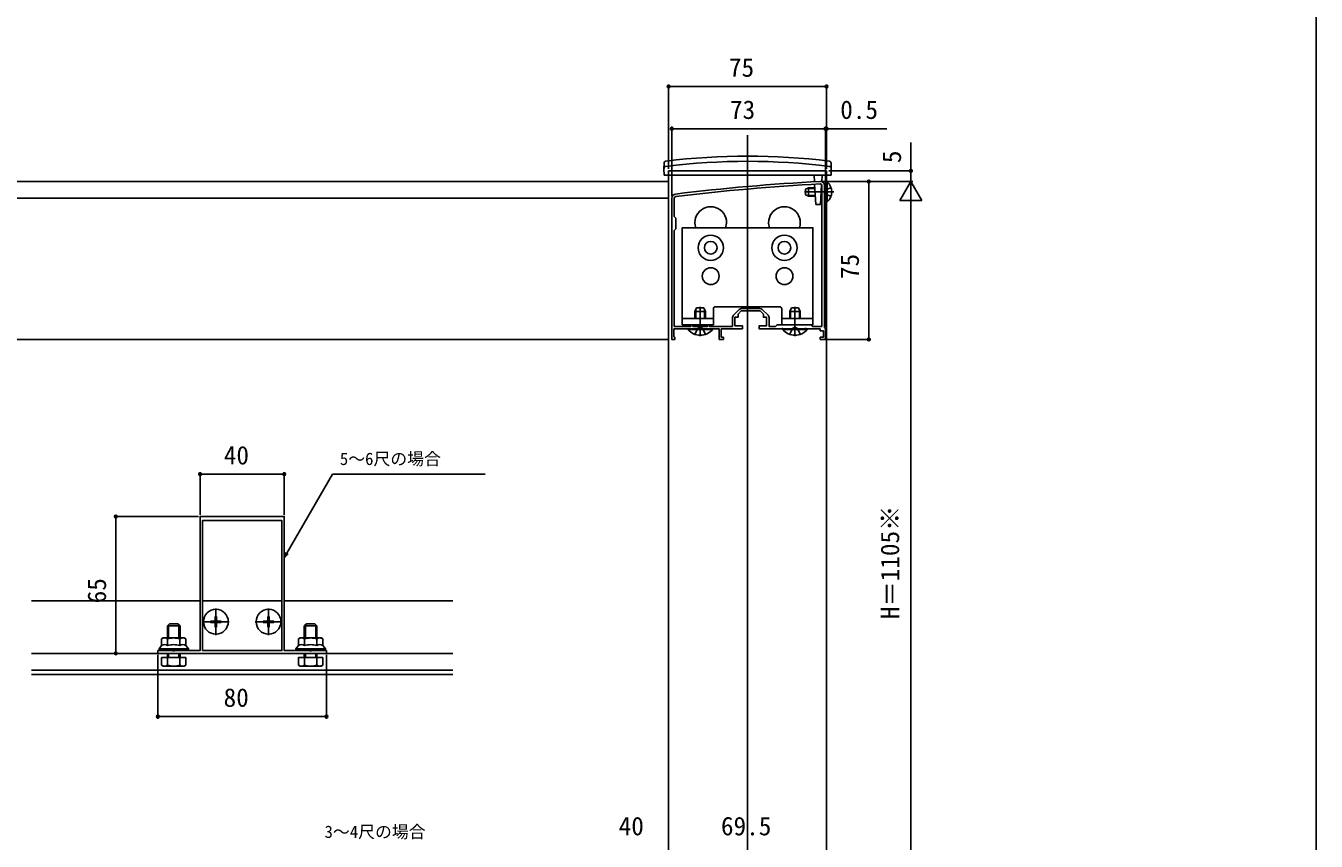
# Model space of a CAD drawing. Units: millimetres, scale not verified. Extents: x -525 to 525, y -785 to 780.
# Drawn here: x -88 to 525, y -344 to 43 of the extents above; entities that cross this region are included whole.
import ezdxf
from ezdxf.enums import TextEntityAlignment as Align

# ---------------------------------------------------------------- set-up
doc = ezdxf.new("R2010")
doc.units = ezdxf.units.MM
doc.header["$LTSCALE"] = 4
for name, color, linetype in [('0-2_YKK_11', 7, 'Continuous'), ('0-3_YKK_12', 2, 'Continuous'), ('0-4_YKK_13', 4, 'Continuous'), ('0-5_YKK_D', 6, 'Continuous'), ('0-6_YKK_ZWAK', 7, 'Continuous')]:
    doc.layers.add(name, color=color, linetype=linetype)
doc.styles.add('ＭＳ ゴシック', font='')
doc.styles.get('ＭＳ ゴシック').set_extended_font_data('MS Gothic')

msp = doc.modelspace()

# ---------------------------------------------------------------- linework, layer by layer
at = {"layer": '0-2_YKK_11'}
for p, q in [((290.3, -99.6), (290.3, -32.8)), ((248.239, -94.364), (251.064, -91.539)), ((252.124, -91.1), (260.876, -91.1)), ((261.936, -91.539), (264.761, -94.364))]:
    msp.add_line(p, q, dxfattribs=at)
for points in [[(291.5, -32.8), (291.5, -100.3), (292, -100.8), (292, -105.8), (289.5, -105.8), (289.5, -104.8), (291, -104.8), (291, -101.8), (289.5, -101.8), (289.5, -100.8), (282.958, -100.8), (282.775, -100.68), (282.225, -100.68), (282.042, -100.8), (277.958, -100.8), (277.775, -100.68), (277.225, -100.68), (277.042, -100.8), (271.958, -100.8), (271.775, -100.68), (271.225, -100.68), (271.042, -100.8), (260.5, -100.8), (260.5, -99.3), (264, -99.3), (264, -95.3), (262.5, -95.3), (262.5, -93.8), (261, -92.3), (256.958, -92.3), (256.775, -92.18), (256.225, -92.18), (256.042, -92.3), (252, -92.3), (250.5, -93.8), (250.5, -95.3), (249, -95.3), (249, -99.3), (252.5, -99.3), (252.5, -100.8)], [(252.5, -100.8), (242.5, -100.8), (242.5, -104.8), (243.5, -104.8), (243.5, -105.8), (241.5, -105.8), (241.5, -100.8), (232.958, -100.8), (232.775, -100.68), (232.225, -100.68), (232.042, -100.8), (220, -100.8), (220, -104.508), (220.25, -104.804), (220.5, -105.1), (220.5, -105.8), (219, -105.8), (219, -38.8)], [(220.2, -38.8), (220.2, -47.5), (221, -48.3), (221, -53.3), (220.2, -54.1), (220.2, -99.6), (228.1, -99.6), (228.1, -98.8), (229, -98.8), (229, -99.6), (236, -99.6), (236, -98.8), (236.9, -98.8), (236.9, -99.6), (247.8, -99.6), (247.8, -95.424)], [(265.2, -95.424), (265.2, -99.6), (268.2, -99.6), (269, -98.8), (285, -98.8), (285.8, -99.6), (290.3, -99.6)]]:
    msp.add_lwpolyline(points, dxfattribs=at)
for points in [[(55, -254.8), (-25, -254.8), (-25, -253.5), (-17.958, -253.5), (-17.775, -253.62), (-17.225, -253.62), (-17.042, -253.5), (-5, -253.5), (-5, -189.8), (14.542, -189.8), (14.725, -189.92), (15.275, -189.92), (15.458, -189.8), (35, -189.8), (35, -253.5), (47.042, -253.5), (47.225, -253.62), (47.775, -253.62), (47.958, -253.5), (55, -253.5)], [(-3.9, -253.5), (-3.9, -191.8), (33.9, -191.8), (33.9, -253.5)]]:
    msp.add_lwpolyline(points, close=True, dxfattribs=at)
for centre, radius, start, end in [((342.281, -1029.399), 999.996, 93.03159, 96.98007), ((342.281, -1029.399), 998.796, 93.03159, 96.98007), ((289.5, -32.8), 2, 359.99999, 93.0316), ((289.5, -32.8), 0.8, 359.99999, 93.03161), ((221, -38.8), 2, 96.98007, 179.99999), ((221, -38.8), 0.8, 96.98007, 179.99999), ((252.124, -92.6), 1.5, 90.00002, 135.00001), ((260.876, -92.6), 1.5, 44.99999, 89.99998), ((249.3, -95.424), 1.5, 134.99999, 179.99998), ((263.7, -95.424), 1.5, 0.00002, 45.00001)]:
    msp.add_arc(centre, radius, start, end, dxfattribs=at)
at = {"layer": '0-3_YKK_12'}
for p, q in [((255, -8.8), (255, -734.8)), ((292.5, -25.8), (217.5, -25.8)), ((217.5, -25.8), (217.5, -27.8)), ((217.5, -27.8), (217.5, -376.8)), ((292.5, -25.8), (292.5, -27.8)), ((292.5, -27.8), (292.5, -734.8)), ((-207.5, -30.803), (217.5, -30.803)), ((-207.5, -38.803), (217.5, -38.803)), ((-85, -229.8), (-5, -229.8)), ((-3.9, -229.8), (33.9, -229.8)), ((35, -229.8), (115, -229.8)), ((-85, -254.8), (115, -254.8)), ((-85, -262.8), (115, -262.8)), ((-85, -264.8), (115, -264.8))]:
    msp.add_line(p, q, dxfattribs=at)
msp.add_lwpolyline([(-207.5, -105.803), (217.5, -105.803), (217.5, -30.803)], dxfattribs=at)
for centre in [(237.5, -50.3), (272.5, -50.3)]:
    msp.add_arc(centre, 7.5, 340.52879, 199.47121, dxfattribs=at)
at = {"layer": '0-4_YKK_13'}
for p, q in [((215.3, -24.8), (215.347, -22.133)), ((294.7, -24.8), (294.653, -22.133)), ((215.3, -24.8), (215.352, -27.8)), ((294.648, -27.8), (215.352, -27.8)), ((286.77, -30.945), (286.605, -27.8)), ((290.395, -27.8), (290.231, -30.938)), ((294.7, -24.8), (294.648, -27.8)), ((296, -35.8), (281.946, -35.8)), ((282.5, -34.5), (283.9, -33.8)), ((282.5, -37.1), (282.5, -34.5)), ((286.939, -34.179), (283.142, -34.179)), ((286.919, -33.8), (283.9, -33.8)), ((283.9, -37.8), (283.9, -33.8)), ((287.339, -41.8), (286.832, -32.144)), ((290.157, -32.344), (289.661, -41.8)), ((290.3, -34.179), (290.061, -34.179)), ((290.3, -33.8), (290.081, -33.8)), ((291.5, -33.871), (291.912, -33.945)), ((291.5, -34.084), (292.115, -33.939)), ((292.593, -34.655), (291.984, -35.8)), ((292.593, -36.945), (291.984, -35.8)), ((292.5, -31.05), (292.5, -40.55)), ((292.727, -31.05), (292.5, -31.05)), ((294.609, -33.65), (292.593, -34.655)), ((292.727, -31.05), (292.727, -40.55)), ((283.9, -37.8), (282.5, -37.1)), ((287.109, -37.421), (283.142, -37.421)), ((287.129, -37.8), (283.9, -37.8)), ((289.661, -41.8), (287.339, -41.8)), ((290.3, -37.8), (289.871, -37.8)), ((290.3, -37.421), (289.891, -37.421)), ((291.5, -37.516), (292.115, -37.661)), ((291.5, -37.729), (291.912, -37.655)), ((292.727, -40.55), (292.5, -40.55)), ((294.609, -37.95), (292.593, -36.945)), ((230.8, -90.8), (230, -92.5)), ((230.433, -95.9), (230.433, -91.58)), ((234.2, -90.8), (230.8, -90.8)), ((232.5, -104.3), (232.5, -90.3)), ((235, -92.5), (234.2, -90.8)), ((234.567, -95.9), (234.567, -91.58)), ((239.75, -90.3), (270.25, -90.3)), ((271.25, -91.3), (271.25, -98.8)), ((275.8, -90.8), (275, -92.5)), ((275.433, -95.9), (275.433, -91.58)), ((279.2, -90.8), (275.8, -90.8)), ((277.5, -104.3), (277.5, -90.3)), ((280, -92.5), (279.2, -90.8)), ((279.567, -95.9), (279.567, -91.58)), ((238.75, -95.9), (224, -95.9)), ((230, -95.9), (230, -92.5)), ((235, -92.5), (230, -92.5)), ((235, -95.9), (235, -92.5)), ((286, -95.9), (271.25, -95.9)), ((275, -95.9), (275, -92.5)), ((280, -92.5), (275, -92.5)), ((280, -95.9), (280, -92.5)), ((226.6, -100.8), (238.4, -100.8)), ((226.6, -101.048), (226.6, -100.8)), ((238.4, -101.048), (226.6, -101.048)), ((230, -99.6), (230, -98.8)), ((230, -103.383), (231.355, -100.665)), ((230.433, -99.6), (230.433, -98.8)), ((232.5, -100.056), (231.355, -100.665)), ((232.5, -100.056), (233.645, -100.665)), ((235, -103.383), (233.645, -100.665)), ((234.567, -99.6), (234.567, -98.8)), ((235, -99.6), (235, -98.8)), ((238.4, -101.048), (238.4, -100.8)), ((271.6, -100.8), (283.4, -100.8)), ((271.6, -101.048), (271.6, -100.8)), ((283.4, -101.048), (271.6, -101.048)), ((275, -103.383), (276.355, -100.665)), ((277.5, -100.056), (276.355, -100.665)), ((277.5, -100.056), (278.645, -100.665)), ((280, -103.383), (278.645, -100.665)), ((283.4, -101.048), (283.4, -100.8)), ((2.85, -237.3), (2.15, -237.3)), ((2.15, -237.3), (2.15, -238.95)), ((2.5, -246.1), (2.5, -233.5)), ((2.85, -237.3), (2.85, -238.95)), ((27.85, -237.3), (27.15, -237.3)), ((27.15, -237.3), (27.15, -238.95)), ((27.5, -246.1), (27.5, -233.5)), ((27.85, -237.3), (27.85, -238.95)), ((-20.5, -241.8), (-14.5, -241.8)), ((-19.96, -247.5), (-19.96, -241.26)), ((-15.04, -247.5), (-15.04, -241.26)), ((8.8, -239.8), (-3.8, -239.8)), ((0, -239.45), (0, -240.15)), ((1.65, -239.45), (0, -239.45)), ((1.65, -240.15), (0, -240.15)), ((2.15, -240.65), (2.15, -242.3)), ((2.85, -242.3), (2.15, -242.3)), ((2.85, -240.65), (2.85, -242.3)), ((5, -239.45), (3.35, -239.45)), ((5, -240.15), (3.35, -240.15)), ((5, -239.45), (5, -240.15)), ((33.8, -239.8), (21.2, -239.8)), ((25, -239.45), (25, -240.15)), ((26.65, -239.45), (25, -239.45)), ((26.65, -240.15), (25, -240.15)), ((27.15, -240.65), (27.15, -242.3)), ((27.85, -242.3), (27.15, -242.3)), ((27.85, -240.65), (27.85, -242.3)), ((30, -239.45), (28.35, -239.45)), ((30, -240.15), (28.35, -240.15)), ((30, -239.45), (30, -240.15)), ((44.5, -241.8), (50.5, -241.8)), ((45.04, -247.5), (45.04, -241.26)), ((49.96, -247.5), (49.96, -241.26)), ((-22.5, -247.5), (-23.274, -247.947)), ((-23.274, -251.1), (-23.274, -247.947)), ((-17.5, -247.5), (-22.5, -247.5)), ((-20.387, -251.1), (-20.387, -247.947)), ((-17.5, -247.5), (-12.5, -247.5)), ((-14.613, -251.1), (-14.613, -247.947)), ((-12.5, -247.5), (-11.726, -247.947)), ((-11.726, -251.1), (-11.726, -247.947)), ((42.5, -247.5), (41.726, -247.947)), ((41.726, -251.1), (41.726, -247.947)), ((47.5, -247.5), (42.5, -247.5)), ((44.613, -251.1), (44.613, -247.947)), ((47.5, -247.5), (52.5, -247.5)), ((50.387, -251.1), (50.387, -247.947)), ((52.5, -247.5), (53.274, -247.947)), ((53.274, -251.1), (53.274, -247.947)), ((-24.5, -253.5), (-24.5, -252.7)), ((-17.5, -253.5), (-24.5, -253.5)), ((-20.5, -256.8), (-20.5, -254.8)), ((-20.387, -256.8), (-20.387, -260.354)), ((-19.96, -256.8), (-19.96, -254.8)), ((-17.5, -253.5), (-10.5, -253.5)), ((-15.04, -256.8), (-15.04, -254.8)), ((-14.613, -256.8), (-14.613, -260.354)), ((-14.5, -256.8), (-14.5, -254.8)), ((-11.726, -256.8), (-11.726, -260.354)), ((-10.5, -253.5), (-10.5, -252.7)), ((40.5, -253.5), (40.5, -252.7)), ((47.5, -253.5), (40.5, -253.5)), ((44.5, -256.8), (44.5, -254.8)), ((44.613, -256.8), (44.613, -260.354)), ((45.04, -256.8), (45.04, -254.8)), ((47.5, -253.5), (54.5, -253.5)), ((49.96, -256.8), (49.96, -254.8)), ((50.387, -256.8), (50.387, -260.354)), ((50.5, -256.8), (50.5, -254.8)), ((53.274, -256.8), (53.274, -260.354)), ((54.5, -253.5), (54.5, -252.7)), ((-22.5, -260.8), (-23.274, -260.354)), ((-22.5, -260.8), (-12.5, -260.8)), ((-12.5, -260.8), (-11.726, -260.354)), ((42.5, -260.8), (41.726, -260.354)), ((42.5, -260.8), (52.5, -260.8)), ((52.5, -260.8), (53.274, -260.354))]:
    msp.add_line(p, q, dxfattribs=at)
for points in [[(224, -98.8), (224, -52.8), (286, -52.8), (286, -98.8), (271.25, -98.8)], [(238.75, -91.3), (238.75, -98.8), (224, -98.8)], [(-20.5, -247.5), (-20.5, -241.8), (-19.5, -240.8), (-15.5, -240.8)], [(-14.5, -247.5), (-14.5, -241.8), (-15.5, -240.8)], [(44.5, -247.5), (44.5, -241.8), (45.5, -240.8), (49.5, -240.8)], [(50.5, -247.5), (50.5, -241.8), (49.5, -240.8)], [(-17.5, -252.7), (-24.5, -252.7), (-23.274, -251.1)], [(-17.5, -252.7), (-10.5, -252.7), (-11.726, -251.1)], [(47.5, -252.7), (40.5, -252.7), (41.726, -251.1)], [(47.5, -252.7), (54.5, -252.7), (53.274, -251.1)], [(-11.726, -256.8), (-23.274, -256.8), (-23.274, -260.354)], [(53.274, -256.8), (41.726, -256.8), (41.726, -260.354)]]:
    msp.add_lwpolyline(points, dxfattribs=at)
for centre, radius in [((237.5, -62.3), 6), ((237.5, -62.3), 3), ((272.5, -62.3), 6), ((272.5, -62.3), 3), ((237.5, -75.8), 4), ((272.5, -75.8), 4), ((2.5, -239.8), 5.9), ((27.5, -239.8), 5.9)]:
    msp.add_circle(centre, radius, dxfattribs=at)
for centre, radius, start, end in [((216.303, -24.647), 1, 97.02227, 179), ((216.346, -22.151), 1, 96.9597, 179), ((255, -338.8), 317.528, 82.97773, 97.02227), ((255, -338.8), 320, 83.0403, 96.9597), ((293.654, -22.151), 1, 1, 83.0403), ((293.697, -24.647), 1, 1, 82.97773), ((292, -33.452), 0.5, 259.90904, 0), ((288.9, -35.8), 6.1, 308.85935, 51.14065), ((292, -38.148), 0.5, 0, 100.09096), ((239.75, -91.3), 1, 90, 180), ((270.25, -91.3), 1, 0, 90), ((232.5, -96.1), 7.7, 219.98312, 320.01688), ((277.5, -96.1), 7.7, 219.98312, 320.01688), ((1.65, -238.95), 0.5, 270, 0), ((3.35, -238.95), 0.5, 180, 270), ((26.65, -238.95), 0.5, 270, 0), ((28.35, -238.95), 0.5, 180, 270), ((1.65, -240.65), 0.5, 0, 90), ((3.35, -240.65), 0.5, 90, 180), ((26.65, -240.65), 0.5, 0, 90), ((28.35, -240.65), 0.5, 90, 180), ((-21.83, -250.056), 2.556, 55.61575, 124.38425), ((-21.83, -253.209), 2.556, 55.61575, 124.38425), ((-17.5, -257.054), 9.553, 90, 107.58795), ((-17.5, -260.207), 9.553, 90, 107.58795), ((-17.5, -257.054), 9.553, 72.41205, 90), ((-17.5, -260.207), 9.553, 72.41205, 90), ((-13.17, -250.056), 2.556, 55.61575, 124.38425), ((-13.17, -253.209), 2.556, 55.61575, 124.38425), ((43.17, -250.056), 2.556, 55.61575, 124.38425), ((43.17, -253.209), 2.556, 55.61575, 124.38425), ((47.5, -257.054), 9.553, 90, 107.58795), ((47.5, -260.207), 9.553, 90, 107.58795), ((47.5, -257.054), 9.553, 72.41205, 90), ((47.5, -260.207), 9.553, 72.41205, 90), ((51.83, -250.056), 2.556, 55.61575, 124.38425), ((51.83, -253.209), 2.556, 55.61575, 124.38425), ((-21.83, -258.244), 2.556, 235.61575, 304.38425), ((-17.5, -251.247), 9.553, 252.41205, 287.58795), ((-13.17, -258.244), 2.556, 235.61575, 304.38425), ((43.17, -258.244), 2.556, 235.61575, 304.38425), ((47.5, -251.247), 9.553, 252.41205, 287.58795), ((51.83, -258.244), 2.556, 235.61575, 304.38425)]:
    msp.add_arc(centre, radius, start, end, dxfattribs=at)
for centre, start_param, end_param in [((-23, -252.7), 6.2831853, 7.8539816), ((-12, -252.7), 1.5707963, 3.1415927), ((42, -252.7), 6.2831853, 7.8539816), ((53, -252.7), 1.5707963, 3.1415927)]:
    msp.add_ellipse(centre, major_axis=(-1.5, 0), ratio=0.533333, start_param=start_param, end_param=end_param, dxfattribs=at)
at = {"layer": '0-5_YKK_D'}
for p, q in [((217.5, -24.8), (217.5, 15.2)), ((292.5, 14.2), (217.5, 14.2)), ((292.5, -24.8), (292.5, 15.2)), ((219, -37.8), (219, -4.8)), ((219, -5.8), (292, -5.8)), ((292, -5.8), (289.45, -5.8)), ((292, -99.924), (292, -4.8)), ((292, -99.924), (292, -4.8)), ((292, -5.8), (292.5, -5.8)), ((292.5, -24.8), (292.5, -4.8)), ((292.5, -5.8), (321.1, -5.8)), ((293.5, -25.8), (333.5, -25.8)), ((290.5, -30.8), (333.5, -30.8)), ((290.5, -30.8), (313.5, -30.8)), ((290.5, -30.8), (333.5, -30.8)), ((312.5, -30.8), (312.5, -105.8)), ((332.5, -30.8), (327.25, -39.893)), ((332.5, -30.8), (337.75, -39.893)), ((332.5, -30.8), (332.5, -48.987)), ((327.25, -39.893), (337.75, -39.893)), ((332.5, -355.3), (332.5, -41.3)), ((292.7, -105.8), (313.5, -105.8)), ((-5, -189.1), (-5, -168.8)), ((35, -169.8), (-5, -169.8)), ((35, -189.1), (35, -168.8)), ((-5.7, -189.8), (-46, -189.8)), ((-45, -189.8), (-45, -254.8)), ((-25, -255.5), (-25, -285.8)), ((55, -255.5), (55, -285.8)), ((55, -284.8), (-25, -284.8))]:
    msp.add_line(p, q, dxfattribs=at)
for points in [[(332.5, -30.8), (332.5, -25.8), (332.5, -12.295)], [(35, -209.477), (36.275, -207.268), (57.907, -169.8), (130.412, -169.8)], [(36.867, -207.61), (35, -209.477), (35.683, -206.927)]]:
    msp.add_lwpolyline(points, dxfattribs=at)
for centre in [(217.5, 14.2), (292.5, 14.2), (219, -5.8), (292, -5.8), (292, -5.8), (292.5, -5.8), (312.5, -30.8), (332.5, -25.8), (312.5, -105.8), (-5, -169.8), (35, -169.8), (-45, -189.8), (-45, -254.8), (-25, -284.8), (55, -284.8)]:
    msp.add_circle(centre, 0.637, dxfattribs=at)
at = {"layer": '0-6_YKK_ZWAK'}
msp.add_lwpolyline([(-525, -784.8), (525, -784.8), (525, 745.2)], dxfattribs=at)

# ---------------------------------------------------------------- texts
at = {"layer": '0-5_YKK_D', "style": 'ＭＳ ゴシック'}
for s, height, p in [('75', 8.798, (246.136, 16.2)), ('73', 8.798, (246.636, -3.8)), ('0.5', 8.798, (298.986, -3.8)), ('40', 8.798, (6.273, -167.8)), ('5～6尺の場合', 5.865, (61.366, -167.164)), ('80', 8.798, (6.17, -282.8)), ('3～4尺の場合', 5.865, (54.098, -344.164)), ('40', 8.798, (193.773, -343.8)), ('69.5', 8.798, (242.352, -343.8))]:
    msp.add_text(s, height=height, dxfattribs=at).set_placement(p, align=Align.BOTTOM_LEFT)
for s, p in [('5', (330.5, -22.136)), ('75', (310.5, -77.164)), ('H＝1105※', (329.614, -238.595)), ('65', (-47, -231.062))]:
    msp.add_text(s, height=8.798, rotation=90, dxfattribs=at).set_placement(p, align=Align.BOTTOM_LEFT)

doc.saveas('drawing.dxf')
